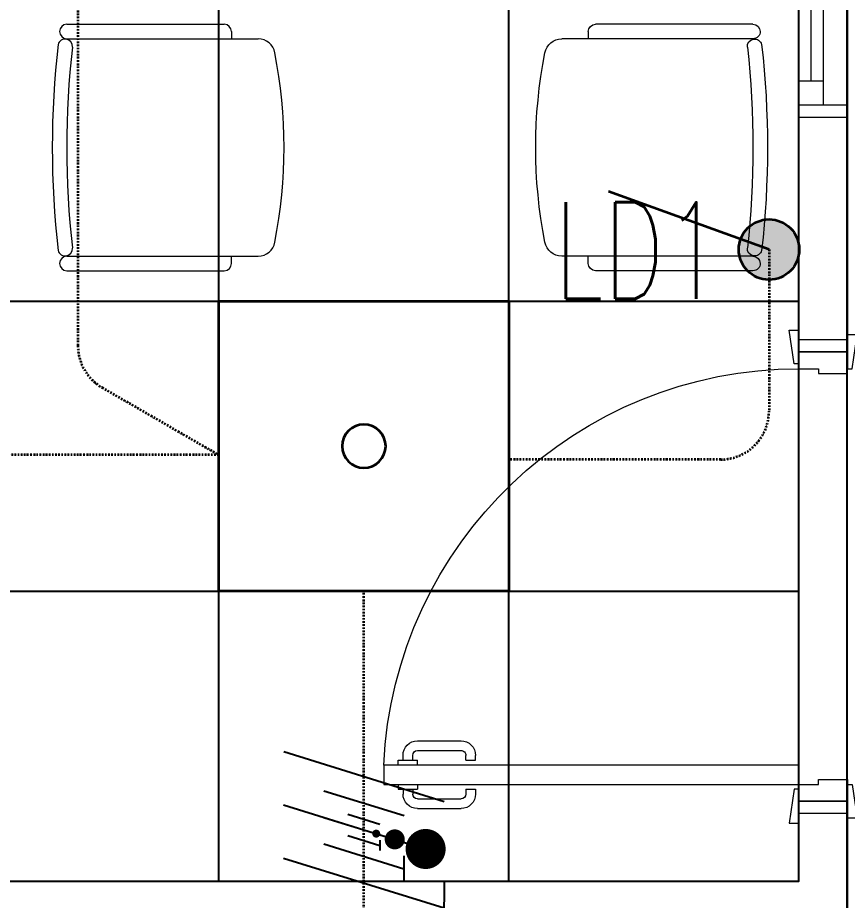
# Model space of a CAD drawing. Extents: x -12260 to 184725, y -29287 to 19916.
# Drawn here: x 41160 to 42876, y -9480 to -7654 of the extents above; entities that cross this region are included whole.
import ezdxf
from ezdxf.enums import TextEntityAlignment as Align

# ---------------------------------------------------------------- set-up
doc = ezdxf.new("R2010")
doc.units = 0
doc.header["$LTSCALE"] = 0.25
doc.linetypes.add('DASHDOT', pattern=[25.4, 12.7, -6.35, 0, -6.35])
for name, color, linetype, lineweight in [('01-First Floor-FUR$0$Aluminum', 251, 'Continuous', 5), ('01-First Floor-FUR$0$LOADING', 253, 'Continuous', 5), ('01-First Floor-FUR$0$Walls', 251, 'Continuous', 5), ('01-First Floor-FUR$0$Wooden Joinery', 251, 'Continuous', 5), ('E-LITE-CIRC-NUMB', 6, 'Continuous', 25), ('E-LITE-CLNG', 150, 'Continuous', 35), ('E-LITE-CLNG-CNDT', 6, 'DASHDOT', 35), ('E-LITE-CTRL', 6, 'Continuous', 25), ('E-LITE-IDEN', 6, 'Continuous', 25), ('E-LITE-SWCH @ 100', 3, 'Continuous', 35), ('E-POWR-WIRE', 6, 'Continuous', 25), ('E-POWR-WIRE @ 100', 6, 'Continuous', 25), ('E-POWR-WIRE @ 20', 6, 'Continuous', 25), ('E-POWR-WIRE @ 50', 6, 'Continuous', 25)]:
    doc.layers.add(name, color=color, linetype=linetype, lineweight=lineweight)
doc.layers.add('01-First Floor-FUR$0$FALSE CEILING', color=251, linetype='Continuous')
doc.layers.add('01-First Floor-FUR$0$TME-NON MEDICAL FURNITURE', color=242, linetype='Continuous')
doc.styles.add('DC_SIMPLEX', font='SIMPLEX.shx', dxfattribs={"width": 0.7})

# ---------------------------------------------------------------- blocks, each defined once
blk = doc.blocks.new('*U23')
blk.add_hatch(color=256).paths.add_polyline_path([(0.625, -0.625, 1), (0.625, 0.625, 1)])
blk.add_line((0.625, 0), (3.947, -1.2))
blk.add_circle((0.625, 0), 0.625)
at = {"layer": 'E-LITE-CTRL', "style": 'DC_SIMPLEX', "width": 0.7, "flags": 8}
blk.add_attdef('CONTROL', (-26.627, -10.116), '', height=2, rotation=360, dxfattribs=at)
at = {"layer": 'E-LITE-IDEN', "style": 'DC_SIMPLEX', "width": 0.7, "flags": 8}
blk.add_attdef('TYPE', text='', height=2, rotation=360, dxfattribs=at).set_placement((-31.991, -10.116), align=Align.RIGHT)
blk = doc.blocks.new('*U24')
blk.add_lwpolyline([(-300, 300), (-300, -300), (300, -300), (300, 300)], close=True)
blk.add_circle((0, 0), 45)
at = {"layer": 'E-LITE-CIRC-NUMB', "style": 'DC_SIMPLEX', "width": 0.7, "flags": 8}
blk.add_attdef('CIRCUIT', text='', height=200, rotation=0, dxfattribs=at).set_placement((-473.9, 300), align=Align.RIGHT)
at = {"layer": 'E-LITE-CTRL', "style": 'DC_SIMPLEX', "width": 0.7, "flags": 8}
blk.add_attdef('CONTROL', (1118.9, -935), '', height=200, rotation=360, dxfattribs=at)
at = {"layer": 'E-LITE-IDEN', "style": 'DC_SIMPLEX', "width": 0.7, "flags": 8}
blk.add_attdef('TYPE', (460.4, 457.6), '', height=200, rotation=360, dxfattribs=at)
blk = doc.blocks.new('*U43')
for p, q in [((-1.658, 1.617), (1.663, 0.587)), ((-1.66, 0.515), (1.66, -0.515)), ((-1.663, -0.587), (1.658, -1.617)), ((1.659, -1.078), (1.657, -2.157))]:
    blk.add_line(p, q)
at = {"const_width": 0.414}
blk.add_lwpolyline([(1.278, -0.19, 1), (1.277, -0.604, 1)], format="xyb", close=True, dxfattribs=at)
blk = doc.blocks.new('*U788')
at = {"layer": 'E-POWR-WIRE @ 100', "xscale": 100, "yscale": 100, "zscale": 100}
blk.add_blockref('*U43', (41875.9, -9334, -0.1), dxfattribs=at)
at = {"layer": 'E-POWR-WIRE @ 20', "xscale": 20, "yscale": 20, "zscale": 20}
blk.add_blockref('*U43', (41875.9, -9334, -0.1), dxfattribs=at)
at = {"layer": 'E-POWR-WIRE @ 50', "xscale": 50, "yscale": 50, "zscale": 50}
blk.add_blockref('*U43', (41875.9, -9334, -0.1), dxfattribs=at)
blk = doc.blocks.new('01-First Floor-FUR$0$A$C72370EFE')
at = {"layer": '01-First Floor-FUR$0$Wooden Joinery'}
for p, q in [((-0.01, -0.03), (-0.01, -0.07)), ((0, -0.03), (-0.01, -0.03)), ((0.04, -0.03), (0.05, -0.03)), ((0.05, -0.03), (0.05, -0.07)), ((-0.01, -0.04), (-0.02, -0.04)), ((0.05, -0.04), (0.06, -0.04)), ((-0.05, -0.07), (-0.05, -0.16)), ((-0.03, -0.07), (-0.03, -0.16)), ((-0.01, -0.06), (-0.02, -0.06)), ((0, -0.07), (-0.01, -0.07)), ((0.04, -0.07), (0.05, -0.07)), ((0.05, -0.06), (0.06, -0.06)), ((0.07, -0.07), (0.07, -0.16)), ((0.09, -0.07), (0.09, -0.16)), ((-0.01, -0.17), (-0.02, -0.17)), ((-0.01, -0.17), (-0.01, -0.19)), ((0.05, -0.17), (0.06, -0.17)), ((0.05, -0.17), (0.05, -0.19)), ((-0.01, -0.19), (-0.02, -0.19)), ((0.05, -0.19), (0.06, -0.19))]:
    blk.add_line(p, q, dxfattribs=at)
for centre, radius, start, end in [((-0.02, -0.07), 0.03, 90, 180), ((0.06, -0.07), 0.03, 0, 90), ((-0.02, -0.07), 0.01, 90, 180), ((0.06, -0.07), 0.01, 0, 90), ((-0.02, -0.16), 0.03, 180, 270), ((-0.02, -0.16), 0.01, 180, 270), ((0.06, -0.16), 0.01, 270, 0), ((0.06, -0.16), 0.03, 270, 0)]:
    blk.add_arc(centre, radius, start, end, dxfattribs=at)
blk = doc.blocks.new('01-First Floor-FUR$0$A$C5DAD61B4')
at = {"layer": '01-First Floor-FUR$0$Wooden Joinery'}
for points in [[(80, 959.1), (80, 969.1), (10, 979.1), (10, 959.1)], [(940, 959.1), (940, 969.1), (1010, 979.1), (1010, 959.1)], [(70, 859.1), (70, 849.1), (0, 839.1), (0, 859.1)], [(120, 859.1), (120, 0), (80, 0), (80, 859.1)], [(950, 859.1), (950, 849.1), (1020, 839.1), (1020, 859.1)]]:
    blk.add_lwpolyline(points, close=True, dxfattribs=at)
for points in [[(45, 859.1), (45, 959.1), (20, 959.1), (20, 859.1), (45, 859.1)], [(45, 859.1), (80, 859.1), (80, 899.1), (90, 899.1), (90, 959.1), (45, 959.1), (45, 859.1)], [(975, 859.1), (940, 859.1), (940, 899.1), (930, 899.1), (930, 959.1), (975, 959.1), (975, 859.1)], [(975, 859.1), (975, 959.1), (1000, 959.1), (1000, 859.1), (975, 859.1)]]:
    blk.add_lwpolyline(points, dxfattribs=at)
blk.add_arc((80, 859.1), 860, 272.666, 0, dxfattribs=at)
at = {"layer": '01-First Floor-FUR$0$Wooden Joinery', "xscale": 999.9999999998854, "yscale": 999.9999999998854, "zscale": 999.9999999998854, "rotation": 180}
blk.add_blockref('01-First Floor-FUR$0$A$C72370EFE', (120, 0), dxfattribs=at)
blk = doc.blocks.new('01-First Floor-FUR$0$GF21016-P')
at = {"layer": '01-First Floor-FUR$0$LOADING', "extrusion": (-1.24384e-09, -1.20261e-09, -1)}
for p, q in [((0.0128, 0.0179), (0.0128, 0.4136)), ((0.4628, 0.0179), (0.4628, 0.4136)), ((-0.0022, 0.3585), (0.0128, 0.3585)), ((0.4778, 0.3585), (0.4628, 0.3585)), ((-0.0172, 0.0179), (-0.0172, 0.3435)), ((0.4928, 0.0179), (0.4928, 0.3435)), ((0.4778, 0.0029), (0.4778, 0.0029))]:
    blk.add_line(p, q, dxfattribs=at)
for centre, radius, start, end in [((-0.2378, -0.5362), 1.0036, 78.7568, 101.2432), ((-0.0478, 0.4136), 0.035, 0, 80.6557), ((-0.4278, 0.4136), 0.035, 99.3443, 180), ((0.0022, 0.3435), 0.015, 0, 90), ((-0.4778, 0.3435), 0.015, 90, 180), ((-0.0284, 0.0145), 0.015, 284.3864, 95.5209), ((-0.2378, 1.8928), 1.8749, 263.6341, 276.3659), ((-0.4471, 0.0145), 0.015, 84.4791, 255.6136), ((0.0022, 0.0179), 0.015, 270, 0), ((0.0022, 0.0179), 0.015, 180, 270), ((-0.2378, 1.8734), 1.8855, 263.5119, 276.4881), ((-0.4778, 0.0179), 0.015, 270, 0), ((-0.4778, 0.0179), 0.015, 180, 270)]:
    blk.add_arc(centre, radius, start, end, dxfattribs=at)
blk = doc.blocks.new('01-First Floor-FUR$0$A$C37be4daf')
at = {"layer": '01-First Floor-FUR$0$Aluminum'}
for p, q in [((1416, 598.2), (216, 598.2)), ((241, 498.2), (241, 598.2)), ((291, 548.2), (291, 598.2)), ((1341, 548.2), (1341, 598.2)), ((1391, 498.2), (1391, 598.2)), ((291, 573.2), (1341, 573.2)), ((1391, 548.2), (241, 548.2)), ((1416, 498.2), (216, 498.2))]:
    blk.add_line(p, q, dxfattribs=at)
at = {"layer": '01-First Floor-FUR$0$Walls'}
for p, q in [((216, 498.2), (216, 598.2)), ((1416, 498.2), (1416, 598.2))]:
    blk.add_line(p, q, dxfattribs=at)
blk = doc.blocks.new('01-First Floor-FUR')
at = {"layer": '01-First Floor-FUR$0$FALSE CEILING', "linetype": 'Continuous'}
for p, q in [((41576, -9440), (41576, -6200)), ((42176, -9440), (42176, -6200)), ((38576, -8240), (42776, -8240)), ((38576, -8840), (42776, -8840))]:
    blk.add_line(p, q, dxfattribs=at)
at = {"layer": '01-First Floor-FUR$0$FALSE CEILING'}
for points in [[(42876, -2710), (44676, -2710), (44675.1, -12835.7), (42875.1, -12835.7)], [(38576, -9440), (42776, -9440), (42776, -6200), (38576, -6200)]]:
    blk.add_lwpolyline(points, close=True, dxfattribs=at)
at = {"layer": '01-First Floor-FUR$0$Walls'}
for p, q in [((42876, -5460), (42876, -8320)), ((42776, -6200), (42776, -8320)), ((42876, -8320), (42776, -8320)), ((42776, -9300), (42776, -9440)), ((42876, -9300), (42776, -9300)), ((42876, -9300), (42876, -9640)), ((42776, -9440), (38576, -9440))]:
    blk.add_line(p, q, dxfattribs=at)
at = {"rotation": 90}
blk.add_blockref('01-First Floor-FUR$0$A$C37be4daf', (43374.2, -8076), dxfattribs=at)
at = {"layer": '01-First Floor-FUR$0$TME-NON MEDICAL FURNITURE', "color": 1, "extrusion": (-1.86519e-05, 4.75185e-05, 1), "xscale": -1000.000000000005, "yscale": 1000.000000000006, "zscale": -1000.000000000005, "rotation": 270.0000250975433}
blk.add_blockref('01-First Floor-FUR$0$GF21016-P', (41243.5, -8160.1, -1.2), dxfattribs=at)
at = {"layer": '01-First Floor-FUR$0$TME-NON MEDICAL FURNITURE', "color": 1, "extrusion": (1.86519e-05, 4.75185e-05, 1), "xscale": 1000.000000000005, "yscale": 1000.000000000005, "zscale": -1000.000000000001, "rotation": 89.99997490245677}
blk.add_blockref('01-First Floor-FUR$0$GF21016-P', (42698.7, -8160.1, 0.3), dxfattribs=at)
at = {"layer": '01-First Floor-FUR$0$Wooden Joinery', "xscale": -1, "rotation": 270}
blk.add_blockref('01-First Floor-FUR$0$A$C5DAD61B4', (41916.9, -9320), dxfattribs=at)

msp = doc.modelspace()

# ---------------------------------------------------------------- linework, layer by layer
at = {"layer": 'E-LITE-CLNG-CNDT'}
for points in [[(41576, -5200.1), (41334.3, -5339.6, 0.267949), (41284.3, -5426.2), (41284.3, -8332.2, 0.267929), (41334.3, -8418.8), (41575.9, -8558.4)], [(42714, -8133.4), (42714, -8467.8, -0.414214), (42614, -8567.8), (42175.9, -8567.8)]]:
    msp.add_lwpolyline(points, format="xyb", dxfattribs=at)
for points, elevation in [([(41575.9, -8558.4), (39775.9, -8558.4)], 0.1), ([(41875.9, -9827.9), (41875.9, -8840.1)], -0.1)]:
    msp.add_lwpolyline(points, dxfattribs=dict(at, elevation=elevation))

# ---------------------------------------------------------------- block references
at = {"layer": 'E-LITE-CLNG'}
ref = msp.add_blockref('*U24', (41876, -8540.1), dxfattribs=dict(at, xscale=-1))
ref.add_attrib('TYPE', 'LD1', (42269.4, -8235.6), dxfattribs={"layer": 'E-LITE-IDEN', "height": 200, "rotation": 0, "style": 'DC_SIMPLEX', "width": 0.7, "flags": 8})
at = {"layer": 'E-LITE-CLNG-CNDT'}
msp.add_blockref('01-First Floor-FUR', (0, 0), dxfattribs=at)
at = {"layer": 'E-LITE-SWCH @ 100', "xscale": 100, "yscale": 100, "zscale": 100, "rotation": 180}
msp.add_blockref('*U23', (42776.5, -8133.4), dxfattribs=at)
at = {"layer": 'E-POWR-WIRE'}
msp.add_blockref('*U788', (0, 0), dxfattribs=at)

doc.saveas('drawing.dxf')
